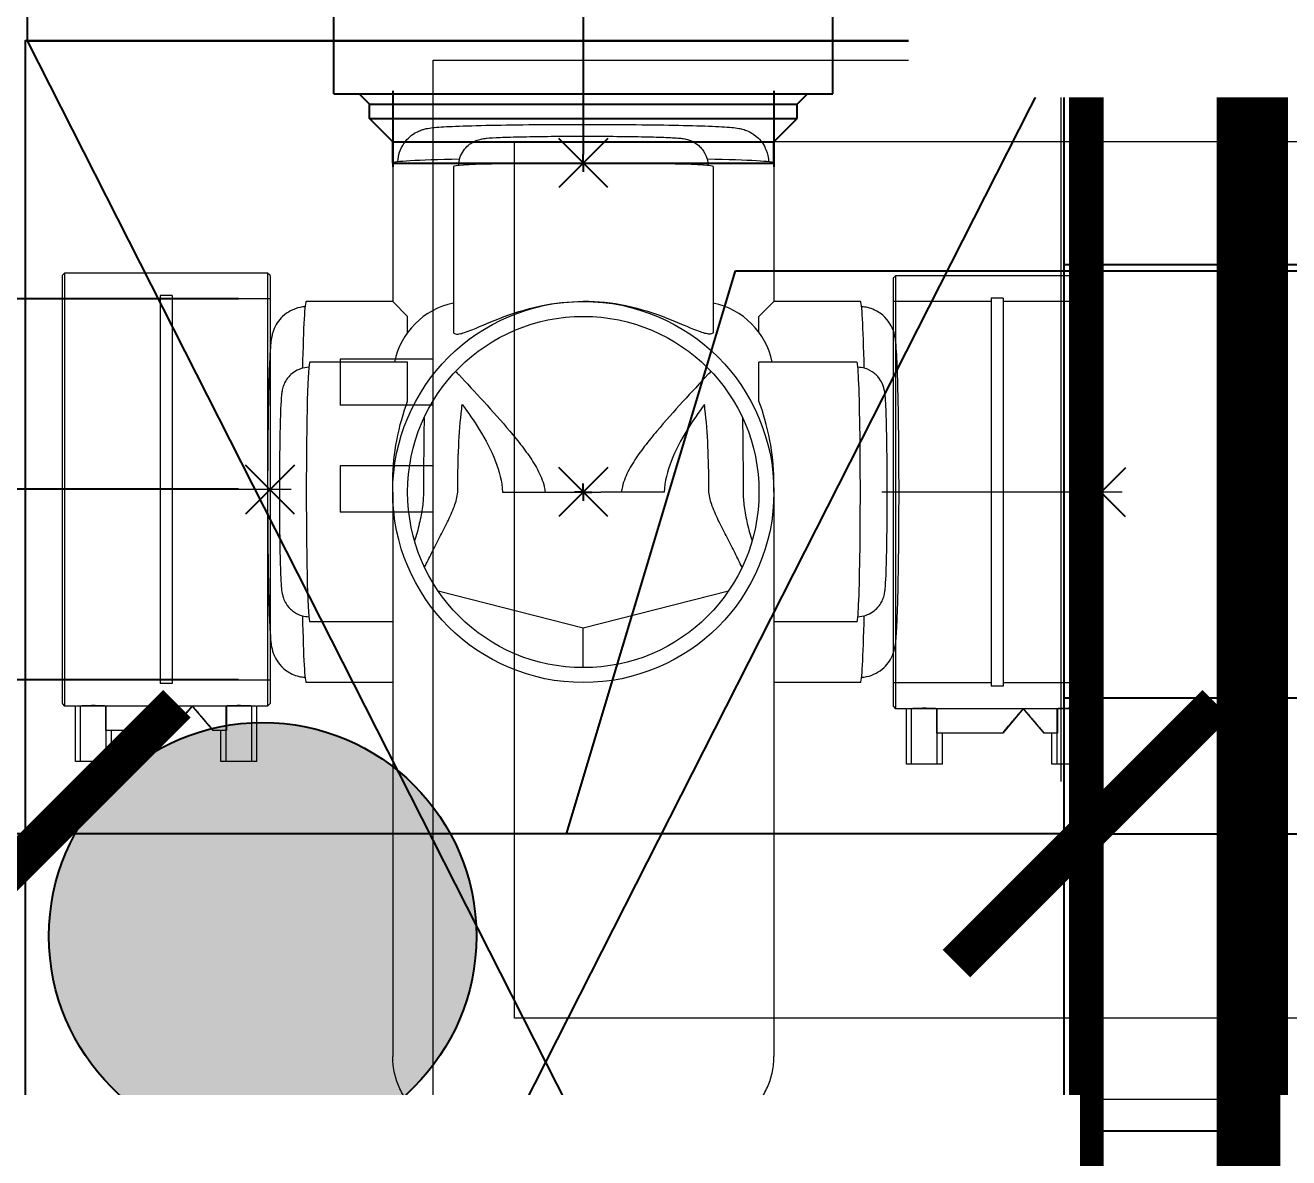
# Model space of a CAD drawing. Header units: millimetres. Extents: x 1135099 to 1230264, y -5736945 to -5695799.
# Drawn here: x 1212261.2 to 1212625.8, y -5707632.6 to -5707305.7 of the extents above; entities that cross this region are included whole.
import ezdxf

# ---------------------------------------------------------------- set-up
doc = ezdxf.new("R2010")
doc.units = ezdxf.units.MM
doc.header["$LTSCALE"] = 1000
doc.header["$MEASUREMENT"] = 0
for name, pattern in [('AUDIT_D_120904163729-0', [0]), ('T8(T9 IS SIMILAR) - DIMENSION & TEXTING$0$( Hidden )', [0.375, 0.25, -0.125]), ('T8(T9 IS SIMILAR) - DIMENSION & TEXTING$0$CENTERX2', [101.6, 63.5, -12.7, 12.7, -12.7]), ('T8(T9 IS SIMILAR) - DIMENSION & TEXTING$0$HIDDEN', [0.375, 0.25, -0.125]), ('T8(T9 IS SIMILAR) - DIMENSION & TEXTING$0$T8 - TYPICAL FLOOR CORE$0$( Hidden )', [0.375, 0.25, -0.125]), ('T8(T9 IS SIMILAR) - DIMENSION & TEXTING$1$AUDIT_D_120904163729-0', [0]), ('T8(T9 IS SIMILAR)$0$$0$HIDDEN', [0.375, 0.25, -0.125]), ('T8(T9 IS SIMILAR)$0$HIDDEN', [0.375, 0.25, -0.125])]:
    doc.linetypes.add(name, pattern=pattern)
doc.layers.get('0').update_dxf_attribs({"linetype": 'AUDIT_D_120904163729-0'})
for name, color, linetype, lineweight in [('2BHK-A - BACK$0$A-ODU', 30, 'Continuous', 20), ('T8(T9 IS SIMILAR) - DIMENSION & TEXTING$0$Arbeitspunkt(DIN)', 8, 'Continuous', 25), ('T8(T9 IS SIMILAR)$0$D&W', 8, 'Continuous', 25), ('T8(T9 IS SIMILAR)$0$SCPL BEAM', 191, 'T8(T9 IS SIMILAR)$0$$0$HIDDEN', 13)]:
    doc.layers.add(name, color=color, linetype=linetype, lineweight=lineweight)
for name, color, linetype in [('2BHK-A - BACK$1$CUT-OUT', 49, 'Continuous'), ('T8(T9 IS SIMILAR) - DIMENSION & TEXTING$0$A-DIMENSIONS', 2, 'T8(T9 IS SIMILAR) - DIMENSION & TEXTING$0$HIDDEN'), ('T8(T9 IS SIMILAR) - DIMENSION & TEXTING$0$A-PLUMBING', 7, 'T8(T9 IS SIMILAR) - DIMENSION & TEXTING$1$AUDIT_D_120904163729-0'), ('T8(T9 IS SIMILAR) - DIMENSION & TEXTING$0$pl-110 dia soil pipe', 1, 'Continuous'), ('T8(T9 IS SIMILAR) - DIMENSION & TEXTING$0$pl-110 dia soil pipe1', 1, 'Continuous'), ('T8(T9 IS SIMILAR) - DIMENSION & TEXTING$0$U-TI-TEXT', 7, 'Continuous'), ('T8(T9 IS SIMILAR) - DIMENSION & TEXTING$0$U-TI-WS', 5, 'Continuous')]:
    doc.layers.add(name, color=color, linetype=linetype)
doc.layers.add('T8(T9 IS SIMILAR) - DIMENSION & TEXTING$0$GEB-BEZUG', color=2, linetype='Continuous', lineweight=25, true_color=0xffff00)
doc.layers.add('T8(T9 IS SIMILAR) - DIMENSION & TEXTING$0$U-IPD-ODU SERVICE LEDGE', color=7, linetype='Continuous', lineweight=30, true_color=0xe6ac00)
doc.styles.add('T8(T9 IS SIMILAR) - DIMENSION & TEXTING$0$Romans 1', font='romans.shx', dxfattribs={"height": 100})
doc.dimstyles.new('T8(T9 IS SIMILAR) - DIMENSION & TEXTING$0$ALPINE S', dxfattribs={"dimscale": 0, "dimtxt": 100, "dimasz": 75, "dimexe": 0, "dimexo": 0, "dimgap": 75, "dimtad": 1, "dimdec": 0, "dimzin": 0, "dimdsep": 46, "dimtxsty": 'T8(T9 IS SIMILAR) - DIMENSION & TEXTING$0$Romans 1', "dimblk": 'T8(T9 IS SIMILAR) - DIMENSION & TEXTING$0$_ArchTick', "dimcen": 0.09, "dimclrd": 256, "dimclre": 256, "dimclrt": 7, "dimadec": 0, "dimazin": 0, "dimtfac": 1, "dimtdec": 0, "dimtofl": 0, "dimtmove": 1, "dimatfit": 0, "dimldrblk": 'T8(T9 IS SIMILAR) - DIMENSION & TEXTING$0$_Open90', "dimfxl": 1, "dimtolj": 1, "dimtzin": 0, "dimarcsym": 0})

# ---------------------------------------------------------------- blocks, each defined once
blk = doc.blocks.new('T8(T9 IS SIMILAR) - DIMENSION & TEXTING$0$Einfügepunkt')
at = {"layer": 'T8(T9 IS SIMILAR) - DIMENSION & TEXTING$0$GEB-BEZUG'}
for p, q in [((-7.07, -7.07), (7.07, 7.07)), ((-7.07, 7.07), (7.07, -7.07))]:
    blk.add_line(p, q, dxfattribs=at)
blk = doc.blocks.new('T8(T9 IS SIMILAR) - DIMENSION & TEXTING$0$367.771.16.1_A')
at = {"lineweight": 13, "ltscale": 25}
for p, q in [((3.8, 78.5), (3.8, 62.5)), ((3.8, 78.5), (14.2, 78.5)), ((5.3, 78.5), (5.3, 62.5)), ((12.7, 78.5), (12.7, 62.5)), ((14.2, 78.5), (14.2, 69.5)), ((45.8, 78.5), (45.8, 69.5)), ((45.8, 78.5), (56.2, 78.5)), ((47.3, 78.5), (47.3, 62.5)), ((54.7, 78.5), (54.7, 62.5)), ((56.2, 78.5), (56.2, 62.5)), ((12.6, 62.39), (12.6, 69.5)), ((12.6, 69.5), (16.49, 69.5)), ((22.45, 62.5), (16.57, 69.5)), ((22.45, 62.5), (28.32, 69.5)), ((28.41, 69.5), (47.4, 69.5)), ((47.4, 69.5), (47.4, 62.39)), ((0, 61.79), (0.71, 62.5)), ((0.71, 62.5), (3.8, 62.5)), ((0.71, -62.5), (0.71, 62.5)), ((5.3, 62.5), (12.7, 62.5)), ((22.45, 62.39), (12.6, 62.39)), ((22.45, 62.5), (22.45, 62.39)), ((47.4, 62.39), (22.45, 62.39)), ((47.3, 62.5), (54.7, 62.5)), ((56.2, 62.5), (59.29, 62.5)), ((60, 61.79), (59.29, 62.5)), ((59.29, -62.5), (59.29, 62.5)), ((0, -61.79), (0, 61.79)), ((60, -61.79), (60, 61.79)), ((0, 55), (28.3, 55)), ((28.3, 56), (31.7, 56)), ((28.3, -56), (28.3, 56)), ((31.7, -56), (31.7, 56)), ((31.7, 55), (60, 55)), ((-6.08, -0.06), (11.58, -0.06)), ((11.58, -0.06), (53.35, -0.06)), ((53.35, -0.06), (63.29, -0.06)), ((0, -55), (28.3, -55)), ((28.3, -56), (31.7, -56)), ((31.7, -55), (60, -55)), ((0, -61.79), (0.71, -62.5)), ((60, -61.79), (59.29, -62.5)), ((0.71, -62.5), (59.29, -62.5))]:
    blk.add_line(p, q, dxfattribs=at)
for points, weights in [([(22.45, 62.39), (19.63, 65.75), (16.49, 69.5)], [1, 1.00181632922, 1.00072644359]), ([(16.49, 69.5), (16.57, 69.5), (16.57, 69.5)], [1.01365125454, 1.01438848921, 1.01438848921]), ([(28.41, 69.5), (25.27, 65.75), (22.45, 62.39)], [1.00072644331, 1.00181632851, 1]), ([(28.32, 69.5), (28.32, 69.5), (28.41, 69.5)], [1.01438848921, 1.01438848921, 1.01365125454])]:
    blk.add_rational_spline(points, weights, degree=2, dxfattribs=at)
for points, knots in [([(12.6, 62.39), (12.15, 62.36), (11.6, 62.33), (10.35, 62.29), (9.65, 62.28), (8.35, 62.28), (7.65, 62.29), (6.37, 62.34), (5.78, 62.36), (4.86, 62.42), (4.46, 62.45), (3.93, 62.49), (3.8, 62.5), (3.8, 62.5)], [1.186254, 1.186254, 1.186254, 1.186254, 1.37182, 1.37182, 1.567794, 1.567794, 1.763769, 1.763769, 1.959743, 1.959743, 2.155717, 2.155717, 2.351692, 2.351692, 2.351692, 2.351692]), ([(5.3, 62.5), (5.3, 62.5), (5.39, 62.49), (5.77, 62.47), (6.06, 62.46), (6.71, 62.43), (7.13, 62.42), (8.04, 62.4), (8.54, 62.39), (9.46, 62.39), (9.96, 62.4), (10.87, 62.42), (11.29, 62.43), (11.94, 62.46), (12.23, 62.47), (12.61, 62.49), (12.7, 62.5), (12.7, 62.5)], [0.557636, 0.557636, 0.557636, 0.557636, 0.697045, 0.697045, 0.836454, 0.836454, 0.975863, 0.975863, 1.115272, 1.115272, 1.254681, 1.254681, 1.39409, 1.39409, 1.533499, 1.533499, 1.672909, 1.672909, 1.672909, 1.672909]), ([(47.3, 62.5), (47.3, 62.5), (47.39, 62.49), (47.77, 62.47), (48.06, 62.46), (48.71, 62.43), (49.13, 62.42), (50.04, 62.4), (50.54, 62.39), (51.46, 62.39), (51.96, 62.4), (52.87, 62.42), (53.29, 62.43), (53.94, 62.46), (54.23, 62.47), (54.61, 62.49), (54.7, 62.5), (54.7, 62.5)], [0.557636, 0.557636, 0.557636, 0.557636, 0.697045, 0.697045, 0.836454, 0.836454, 0.975863, 0.975863, 1.115272, 1.115272, 1.254681, 1.254681, 1.39409, 1.39409, 1.533499, 1.533499, 1.672909, 1.672909, 1.672909, 1.672909]), ([(56.2, 62.5), (56.2, 62.5), (56.07, 62.49), (55.54, 62.45), (55.14, 62.42), (54.22, 62.36), (53.63, 62.34), (52.35, 62.29), (51.65, 62.28), (50.35, 62.28), (49.65, 62.29), (48.4, 62.33), (47.85, 62.36), (47.4, 62.39)], [0.783897, 0.783897, 0.783897, 0.783897, 0.979871, 0.979871, 1.175845, 1.175845, 1.37182, 1.37182, 1.567794, 1.567794, 1.763769, 1.763769, 1.949335, 1.949335, 1.949335, 1.949335])]:
    blk.add_open_spline(points, degree=3, knots=knots, dxfattribs=at)
blk.add_blockref('T8(T9 IS SIMILAR) - DIMENSION & TEXTING$0$Einfügepunkt', (0, 0), dxfattribs=at)
blk = doc.blocks.new('T8(T9 IS SIMILAR) - DIMENSION & TEXTING$0$367.611.16.1_G')
at = {"lineweight": 13, "ltscale": 25}
for p, q in [((33.02, 184.92), (-33.02, 184.92)), ((-55, 134.4), (-55, 162.92)), ((55, 134.4), (55, 162.92)), ((-79.97, 55), (-55, 55)), ((55, 55), (79.97, 55)), ((0, 50.7), (0, 39.22)), ((-78.97, 37.5), (-55, 37.5)), ((0, 39.22), (-41.9, 28.54)), ((41.9, 28.54), (0, 39.22)), ((55, 37.5), (78.97, 37.5)), ((-55, 0), (-55, 13.4)), ((55, 0), (55, 13.4)), ((-55, 0), (-55, -3.44)), ((-23.32, 0), (-11.02, 0)), ((-11.02, 0), (-5.07, 0)), ((5.07, 0), (-5.07, 0)), ((11.02, 0), (5.07, 0)), ((23.32, 0), (11.02, 0)), ((55, 0), (55, -3.44)), ((-50.7, -26.23), (-50.7, -37.5)), ((50.7, -26.23), (50.7, -37.5)), ((-78.97, -37.5), (-50.7, -37.5)), ((50.7, -37.5), (78.97, -37.5)), ((-50.7, -46.07), (-50.7, -50.7)), ((-37.5, -93.97), (-37.5, -46.26)), ((37.5, -93.97), (37.5, -46.26)), ((50.7, -46.07), (50.7, -50.7)), ((-55, -55), (-50.7, -50.7)), ((55, -55), (50.7, -50.7)), ((-79.97, -55), (-55, -55)), ((-55, -94.97), (-55, -55)), ((55, -94.97), (55, -55)), ((55, -55), (79.97, -55))]:
    blk.add_line(p, q, dxfattribs=at)
for radius in [55, 50.7]:
    blk.add_circle((0, 0), radius, dxfattribs=at)
for centre, start, end in [((-33, -33), 191.8029, 258.1971), ((33, -33), 281.8029, 348.1971)]:
    blk.add_arc(centre, 22, start, end, dxfattribs=at)
for centre, major_axis, start_param, end_param in [((-79.97, 0), (0, 55), 0, 0.863889), ((79.97, 0), (0, 55), 5.419296, 6.283185), ((-78.97, 0), (0, 37.5), 0, 3.141593), ((78.97, 0), (0, 37.5), 3.141593, 6.283185), ((-89.97, 0), (0, -43.5), 4.259196, 5.165582), ((89.97, 0), (0, -43.5), 1.117603, 2.023989), ((-79.97, 0), (0, -55), 5.419296, 6.283185), ((79.97, 0), (0, -55), 0, 0.863889), ((0, -93.97), (37.5, 0), 3.141593, 6.283185), ((0, -94.97), (-55, 0), 0, 0.863889), ((0, -94.97), (55, 0), 5.419296, 6.283185)]:
    blk.add_ellipse(centre, major_axis=major_axis, ratio=0.026177, start_param=start_param, end_param=end_param, dxfattribs=at)
for points, knots in [([(-33.02, 184.92), (-34.37, 184.92), (-35.86, 184.79), (-38.76, 184.21), (-40.17, 183.77), (-42.68, 182.73), (-44, 182.04), (-46.46, 180.4), (-47.6, 179.44), (-49.52, 177.52), (-50.47, 176.38), (-52.12, 173.92), (-52.81, 172.6), (-53.85, 170.09), (-54.29, 168.67), (-54.87, 165.76), (-55, 164.28), (-55, 162.92)], [0, 0, 0, 0, 0.406818, 0.406818, 0.813635, 0.813635, 1.220616, 1.220616, 1.627596, 1.627596, 2.034802, 2.034802, 2.442009, 2.442009, 2.84946, 2.84946, 3.256911, 3.256911, 3.256911, 3.256911]), ([(33.02, 184.92), (34.37, 184.92), (35.86, 184.79), (38.76, 184.21), (40.17, 183.77), (42.68, 182.73), (44, 182.04), (46.46, 180.4), (47.6, 179.44), (49.52, 177.52), (50.47, 176.38), (52.12, 173.92), (52.81, 172.6), (53.85, 170.09), (54.29, 168.67), (54.87, 165.76), (55, 164.28), (55, 162.92)], [0, 0, 0, 0, 0.406818, 0.406818, 0.813635, 0.813635, 1.220616, 1.220616, 1.627596, 1.627596, 2.034802, 2.034802, 2.442009, 2.442009, 2.84946, 2.84946, 3.256911, 3.256911, 3.256911, 3.256911]), ([(-80.31, 53.48), (-81.3, 53.42), (-82.26, 53.21), (-84.14, 52.55), (-85, 52.07), (-86.56, 50.95), (-87.15, 50.34), (-88.23, 49.06), (-88.57, 48.47), (-89.14, 47.4), (-89.31, 46.97), (-89.59, 46.18), (-89.68, 45.86), (-89.87, 45.14), (-89.93, 44.83), (-90.13, 43.71), (-90.19, 43.12), (-90.35, 41.27), (-90.44, 39.93), (-90.59, 36.64), (-90.66, 34.72), (-90.79, 30.34), (-90.85, 27.9), (-90.93, 23.28), (-90.97, 21.21), (-90.99, 19.05)], [0.001613, 0.001613, 0.001613, 0.001613, 0.009196, 0.009196, 0.018643, 0.018643, 0.031111, 0.031111, 0.049087, 0.049087, 0.071774, 0.071774, 0.099795, 0.099795, 0.146166, 0.146166, 0.28205, 0.28205, 0.505418, 0.505418, 0.728786, 0.728786, 0.952154, 0.952154, 1.117603, 1.117603, 1.117603, 1.117603]), ([(90.99, 19.05), (90.96, 21.96), (90.91, 24.72), (90.8, 29.81), (90.74, 32.13), (90.61, 36.23), (90.53, 38.01), (90.37, 41.01), (90.29, 42.18), (90.1, 43.85), (90.05, 44.34), (89.78, 45.51), (89.71, 45.8), (89.45, 46.61), (89.28, 47.13), (88.51, 48.59), (88.07, 49.38), (86.66, 50.81), (86.21, 51.21), (84.74, 52.24), (83.52, 52.89), (81.46, 53.36), (80.89, 53.45), (80.31, 53.48)], [5.165582, 5.165582, 5.165582, 5.165582, 5.38895, 5.38895, 5.612318, 5.612318, 5.835686, 5.835686, 6.059055, 6.059055, 6.170739, 6.170739, 6.201336, 6.201336, 6.234064, 6.234064, 6.256757, 6.256757, 6.264717, 6.264717, 6.277115, 6.277115, 6.281572, 6.281572, 6.281572, 6.281572]), ([(-79.25, 36), (-80.01, 35.97), (-80.76, 35.83), (-82.24, 35.35), (-82.92, 34.99), (-84.17, 34.15), (-84.65, 33.67), (-85.53, 32.67), (-85.81, 32.2), (-86.3, 31.31), (-86.44, 30.96), (-86.66, 30.33), (-86.73, 30.09), (-86.87, 29.57), (-86.91, 29.35), (-87.03, 28.67), (-87.07, 28.34), (-87.22, 26.9), (-87.29, 25.68), (-87.43, 22.23), (-87.5, 19.97), (-87.6, 14.91), (-87.64, 12.17), (-87.69, 6.39), (-87.7, 3.36), (-87.71, -2.71), (-87.69, -5.75), (-87.65, -11.53), (-87.61, -14.28), (-87.51, -19.23), (-87.46, -21.43), (-87.32, -25.15), (-87.24, -26.58), (-87.09, -28.22), (-87.05, -28.61), (-86.88, -29.48), (-86.83, -29.73), (-86.64, -30.39), (-86.54, -30.77), (-86.01, -31.86), (-85.73, -32.45), (-84.71, -33.6), (-84.37, -33.94), (-83.27, -34.8), (-82.33, -35.37), (-80.53, -35.87), (-79.89, -35.97), (-79.25, -36)], [0.000899, 0.000899, 0.000899, 0.000899, 0.008412, 0.008412, 0.01768, 0.01768, 0.029795, 0.029795, 0.047646, 0.047646, 0.071641, 0.071641, 0.099967, 0.099967, 0.142707, 0.142707, 0.246472, 0.246472, 0.560632, 0.560632, 0.909663, 0.909663, 1.236409, 1.236409, 1.559555, 1.559555, 1.881947, 1.881947, 2.204981, 2.204981, 2.531201, 2.531201, 2.873379, 2.873379, 3.007486, 3.007486, 3.050386, 3.050386, 3.087101, 3.087101, 3.112166, 3.112166, 3.121001, 3.121001, 3.134362, 3.134362, 3.140694, 3.140694, 3.140694, 3.140694]), ([(79.25, -36), (80.01, -35.97), (80.76, -35.83), (82.24, -35.35), (82.92, -34.99), (84.17, -34.15), (84.65, -33.67), (85.53, -32.67), (85.81, -32.2), (86.3, -31.31), (86.44, -30.96), (86.66, -30.33), (86.73, -30.09), (86.87, -29.57), (86.91, -29.35), (87.03, -28.67), (87.07, -28.34), (87.22, -26.9), (87.29, -25.68), (87.43, -22.23), (87.5, -19.97), (87.6, -14.91), (87.64, -12.17), (87.69, -6.39), (87.7, -3.36), (87.71, 2.71), (87.69, 5.75), (87.65, 11.53), (87.61, 14.28), (87.51, 19.23), (87.46, 21.43), (87.32, 25.15), (87.24, 26.58), (87.09, 28.22), (87.05, 28.61), (86.88, 29.48), (86.83, 29.73), (86.64, 30.39), (86.54, 30.77), (86.01, 31.86), (85.73, 32.45), (84.71, 33.6), (84.37, 33.94), (83.27, 34.8), (82.33, 35.37), (80.53, 35.87), (79.89, 35.97), (79.25, 36)], [3.142492, 3.142492, 3.142492, 3.142492, 3.150004, 3.150004, 3.159273, 3.159273, 3.171388, 3.171388, 3.189239, 3.189239, 3.213233, 3.213233, 3.24156, 3.24156, 3.284299, 3.284299, 3.388065, 3.388065, 3.702224, 3.702224, 4.051256, 4.051256, 4.378002, 4.378002, 4.701148, 4.701148, 5.02354, 5.02354, 5.346574, 5.346574, 5.672794, 5.672794, 6.014972, 6.014972, 6.149079, 6.149079, 6.191979, 6.191979, 6.228693, 6.228693, 6.253758, 6.253758, 6.262593, 6.262593, 6.275954, 6.275954, 6.282286, 6.282286, 6.282286, 6.282286]), ([(-45.8, 21.74), (-45.16, 20.39), (-44.48, 19.02), (-43.04, 16.16), (-42.27, 14.66), (-40.73, 11.66), (-39.96, 10.16), (-38.49, 7.15), (-37.79, 5.64), (-36.74, 2.79), (-36.35, 1.45), (-36.23, 0)], [5.878046, 5.878046, 5.878046, 5.878046, 6.370465, 6.370465, 6.90278, 6.90278, 7.435096, 7.435096, 7.967411, 7.967411, 8.416504, 8.416504, 8.416504, 8.416504]), ([(45.8, 21.74), (45.16, 20.39), (44.48, 19.02), (43.04, 16.16), (42.27, 14.66), (40.73, 11.66), (39.96, 10.16), (38.49, 7.15), (37.79, 5.64), (36.74, 2.79), (36.35, 1.45), (36.23, 0)], [5.878046, 5.878046, 5.878046, 5.878046, 6.370465, 6.370465, 6.90278, 6.90278, 7.435096, 7.435096, 7.967411, 7.967411, 8.416504, 8.416504, 8.416504, 8.416504]), ([(-46.11, 0), (-46.14, 1.4), (-46.25, 2.8), (-46.64, 5.85), (-46.95, 7.5), (-47.73, 10.82), (-48.19, 12.49), (-48.69, 14.14)], [8.865622, 8.865622, 8.865622, 8.865622, 9.286029, 9.286029, 9.788391, 9.788391, 10.309593, 10.309593, 10.309593, 10.309593]), ([(46.11, 0), (46.14, 1.4), (46.25, 2.8), (46.64, 5.85), (46.95, 7.5), (47.73, 10.82), (48.19, 12.49), (48.69, 14.14)], [8.865622, 8.865622, 8.865622, 8.865622, 9.286029, 9.286029, 9.788391, 9.788391, 10.309593, 10.309593, 10.309593, 10.309593]), ([(-45.95, -21.44), (-45.96, -20.52), (-45.97, -19.6), (-46.07, -12.73), (-46.11, -6.4), (-46.11, 0)], [-2.224734, -2.224734, -2.224734, -2.224734, -1.919479, -1.919479, 0, 0, 0, 0]), ([(-36.86, -34.82), (-36.56, -34.5), (-36.26, -34.19), (-33.69, -31.47), (-31.23, -28.84), (-26.22, -23.35), (-23.65, -20.48), (-19.99, -16.11), (-18.8, -14.66), (-16.56, -11.72), (-15.5, -10.25), (-13.58, -7.23), (-12.73, -5.7), (-11.75, -3.25), (-11.47, -2.41), (-11.16, -1.03), (-11.07, -0.52), (-11.02, 0)], [30.345333, 30.345333, 30.345333, 30.345333, 30.50261, 30.50261, 31.697489, 31.697489, 32.892367, 32.892367, 33.489807, 33.489807, 34.087246, 34.087246, 34.684685, 34.684685, 34.983405, 34.983405, 35.149642, 35.149642, 35.149642, 35.149642]), ([(-36.23, 0), (-36.23, -3.95), (-36.17, -7.88), (-35.87, -15.55), (-35.64, -19.25), (-35.16, -23.62), (-35.05, -24.47), (-34.94, -25.26)], [-2.461895, -2.461895, -2.461895, -2.461895, -1.701505, -1.701505, -0.940038, -0.940038, -0.73883, -0.73883, -0.73883, -0.73883]), ([(-34.94, -25.26), (-33.26, -22.97), (-31.59, -20.57), (-28.21, -15.12), (-26.54, -12.05), (-24.23, -6.01), (-23.49, -3.08), (-23.32, 0)], [29.945633, 29.945633, 29.945633, 29.945633, 30.84659, 30.84659, 31.91404, 31.91404, 32.851815, 32.851815, 32.851815, 32.851815]), ([(36.86, -34.82), (36.56, -34.5), (36.26, -34.19), (33.69, -31.47), (31.23, -28.84), (26.22, -23.35), (23.65, -20.48), (19.99, -16.11), (18.8, -14.66), (16.56, -11.72), (15.5, -10.25), (13.58, -7.23), (12.73, -5.7), (11.75, -3.25), (11.47, -2.41), (11.16, -1.03), (11.07, -0.52), (11.02, 0)], [30.345333, 30.345333, 30.345333, 30.345333, 30.50261, 30.50261, 31.697489, 31.697489, 32.892367, 32.892367, 33.489807, 33.489807, 34.087246, 34.087246, 34.684685, 34.684685, 34.983405, 34.983405, 35.149642, 35.149642, 35.149642, 35.149642]), ([(34.94, -25.26), (33.26, -22.97), (31.59, -20.57), (28.21, -15.12), (26.54, -12.05), (24.23, -6.01), (23.49, -3.08), (23.32, 0)], [29.945633, 29.945633, 29.945633, 29.945633, 30.84659, 30.84659, 31.91404, 31.91404, 32.851815, 32.851815, 32.851815, 32.851815]), ([(36.23, 0), (36.23, -3.95), (36.17, -7.88), (35.87, -15.55), (35.64, -19.25), (35.16, -23.62), (35.05, -24.47), (34.94, -25.26)], [-2.461895, -2.461895, -2.461895, -2.461895, -1.701505, -1.701505, -0.940038, -0.940038, -0.73883, -0.73883, -0.73883, -0.73883]), ([(45.95, -21.44), (45.96, -20.52), (45.97, -19.6), (46.07, -12.73), (46.11, -6.4), (46.11, 0)], [-2.224734, -2.224734, -2.224734, -2.224734, -1.919479, -1.919479, 0, 0, 0, 0]), ([(-55, -3.44), (-55, -7.39), (-54.56, -11.24), (-53.05, -19.11), (-51.87, -22.96), (-50.7, -26.23)], [-2.721825, -2.721825, -2.721825, -2.721825, -1.530455, -1.530455, -0.121077, -0.121077, -0.121077, -0.121077]), ([(55, -3.44), (55, -7.39), (54.56, -11.24), (53.05, -19.11), (51.87, -22.96), (50.7, -26.23)], [-2.721825, -2.721825, -2.721825, -2.721825, -1.530455, -1.530455, -0.121077, -0.121077, -0.121077, -0.121077]), ([(-90.99, -19.05), (-90.96, -21.96), (-90.91, -24.72), (-90.8, -29.81), (-90.74, -32.13), (-90.61, -36.23), (-90.53, -38.01), (-90.37, -41.01), (-90.29, -42.18), (-90.1, -43.85), (-90.05, -44.34), (-89.78, -45.51), (-89.71, -45.8), (-89.45, -46.61), (-89.28, -47.13), (-88.51, -48.59), (-88.07, -49.38), (-86.66, -50.81), (-86.21, -51.21), (-84.74, -52.24), (-83.52, -52.89), (-81.46, -53.36), (-80.89, -53.45), (-80.31, -53.48)], [2.023989, 2.023989, 2.023989, 2.023989, 2.247358, 2.247358, 2.470726, 2.470726, 2.694094, 2.694094, 2.917462, 2.917462, 3.029146, 3.029146, 3.059743, 3.059743, 3.092472, 3.092472, 3.115165, 3.115165, 3.123124, 3.123124, 3.135522, 3.135522, 3.13998, 3.13998, 3.13998, 3.13998]), ([(80.31, -53.48), (81.3, -53.42), (82.26, -53.21), (84.14, -52.55), (85, -52.07), (86.56, -50.95), (87.15, -50.34), (88.23, -49.06), (88.57, -48.47), (89.14, -47.4), (89.31, -46.97), (89.59, -46.18), (89.68, -45.86), (89.87, -45.14), (89.93, -44.83), (90.13, -43.71), (90.19, -43.12), (90.35, -41.27), (90.44, -39.93), (90.59, -36.64), (90.66, -34.72), (90.79, -30.34), (90.85, -27.9), (90.93, -23.28), (90.97, -21.21), (90.99, -19.05)], [3.143206, 3.143206, 3.143206, 3.143206, 3.150789, 3.150789, 3.160235, 3.160235, 3.172704, 3.172704, 3.190679, 3.190679, 3.213367, 3.213367, 3.241388, 3.241388, 3.287759, 3.287759, 3.423643, 3.423643, 3.647011, 3.647011, 3.870379, 3.870379, 4.093747, 4.093747, 4.259196, 4.259196, 4.259196, 4.259196]), ([(-37.5, -46.26), (-37.5, -46.11), (-37.46, -45.98), (-37.19, -45.64), (-36.79, -45.54), (-36.16, -45.6)], [-1.014025, -1.014025, -1.014025, -1.014025, -0.710537, -0.710537, 0, 0, 0, 0]), ([(-36.16, -45.6), (-35.35, -45.67), (-34.2, -46.03), (-30.5, -47.47), (-27.59, -48.79), (-20.71, -51.46), (-16.67, -52.8), (-8.34, -54.54), (-4.22, -55), (0, -55)], [-5.004164, -5.004164, -5.004164, -5.004164, -4.084799, -4.084799, -2.692433, -2.692433, -1.264745, -1.264745, 0, 0, 0, 0]), ([(36.16, -45.6), (35.35, -45.67), (34.2, -46.03), (30.5, -47.47), (27.59, -48.79), (20.71, -51.46), (16.67, -52.8), (8.34, -54.54), (4.22, -55), (0, -55)], [-5.004164, -5.004164, -5.004164, -5.004164, -4.084799, -4.084799, -2.692433, -2.692433, -1.264745, -1.264745, 0, 0, 0, 0]), ([(37.5, -46.26), (37.5, -46.11), (37.46, -45.98), (37.19, -45.64), (36.79, -45.54), (36.16, -45.6)], [-1.014025, -1.014025, -1.014025, -1.014025, -0.710537, -0.710537, 0, 0, 0, 0]), ([(36, -94.24), (35.97, -95.01), (35.83, -95.76), (35.35, -97.24), (34.99, -97.92), (34.15, -99.16), (33.67, -99.64), (32.67, -100.53), (32.2, -100.81), (31.31, -101.29), (30.96, -101.43), (30.33, -101.66), (30.09, -101.73), (29.57, -101.86), (29.35, -101.91), (28.67, -102.03), (28.34, -102.07), (26.9, -102.22), (25.68, -102.28), (22.23, -102.43), (19.97, -102.49), (14.91, -102.59), (12.17, -102.63), (6.39, -102.69), (3.36, -102.7), (-2.71, -102.7), (-5.75, -102.69), (-11.53, -102.64), (-14.28, -102.6), (-19.23, -102.51), (-21.43, -102.45), (-25.15, -102.31), (-26.58, -102.24), (-28.22, -102.08), (-28.61, -102.05), (-29.48, -101.88), (-29.73, -101.83), (-30.39, -101.64), (-30.77, -101.53), (-31.86, -101.01), (-32.45, -100.72), (-33.6, -99.7), (-33.94, -99.37), (-34.8, -98.27), (-35.37, -97.33), (-35.87, -95.52), (-35.97, -94.89), (-36, -94.24)], [3.142492, 3.142492, 3.142492, 3.142492, 3.150004, 3.150004, 3.159273, 3.159273, 3.171388, 3.171388, 3.189239, 3.189239, 3.213233, 3.213233, 3.24156, 3.24156, 3.284299, 3.284299, 3.388065, 3.388065, 3.702224, 3.702224, 4.051256, 4.051256, 4.378002, 4.378002, 4.701148, 4.701148, 5.02354, 5.02354, 5.346574, 5.346574, 5.672794, 5.672794, 6.014972, 6.014972, 6.149079, 6.149079, 6.191979, 6.191979, 6.228693, 6.228693, 6.253758, 6.253758, 6.262593, 6.262593, 6.275954, 6.275954, 6.282286, 6.282286, 6.282286, 6.282286]), ([(53.49, -95.3), (53.46, -96.27), (53.29, -97.21), (52.69, -99.07), (52.23, -99.92), (51.18, -101.47), (50.59, -102.07), (49.35, -103.16), (48.77, -103.51), (47.71, -104.1), (47.28, -104.27), (46.5, -104.56), (46.18, -104.66), (45.48, -104.85), (45.17, -104.91), (44.13, -105.1), (43.6, -105.16), (41.4, -105.37), (39.45, -105.48), (34.07, -105.69), (30.61, -105.79), (22.84, -105.95), (18.59, -106.01), (9.64, -106.08), (4.94, -106.11), (-4.46, -106.11), (-9.16, -106.09), (-18.1, -106.01), (-22.34, -105.95), (-29.97, -105.81), (-33.34, -105.71), (-39, -105.5), (-41.17, -105.39), (-43.57, -105.16), (-44.13, -105.11), (-45.36, -104.87), (-45.74, -104.8), (-46.82, -104.45), (-47.33, -104.29), (-48.76, -103.52), (-49.52, -103.1), (-51.25, -101.38), (-52.13, -100.32), (-53.17, -97.72), (-53.45, -96.53), (-53.49, -95.3)], [3.142466, 3.142466, 3.142466, 3.142466, 3.150023, 3.150023, 3.159311, 3.159311, 3.171402, 3.171402, 3.18873, 3.18873, 3.210817, 3.210817, 3.237899, 3.237899, 3.281817, 3.281817, 3.403983, 3.403983, 3.718142, 3.718142, 4.059252, 4.059252, 4.38454, 4.38454, 4.707044, 4.707044, 5.028969, 5.028969, 5.35143, 5.35143, 5.676499, 5.676499, 6.01451, 6.01451, 6.148847, 6.148847, 6.201704, 6.201704, 6.234506, 6.234506, 6.256844, 6.256844, 6.272666, 6.272666, 6.282312, 6.282312, 6.282312, 6.282312])]:
    blk.add_open_spline(points, degree=3, knots=knots, dxfattribs=at)
for points in [[(-55, 13.4), (-55, 57.24), (-55, 90.56), (-55, 134.4)], [(55, 13.4), (55, 57.24), (55, 90.56), (55, 134.4)]]:
    blk.add_open_spline(points, degree=3, dxfattribs=at)
at = {"layer": 'T8(T9 IS SIMILAR) - DIMENSION & TEXTING$0$Arbeitspunkt(DIN)', "ltscale": 25}
for q in [(-2.5, 0), (0, 2.5), (0, -2.5), (2.5, 0)]:
    blk.add_line((0, 0), q, dxfattribs=at)
at = {"lineweight": 13, "ltscale": 25}
blk.add_blockref('T8(T9 IS SIMILAR) - DIMENSION & TEXTING$0$Einfügepunkt', (0, 0), dxfattribs=at)
blk = doc.blocks.new('T8(T9 IS SIMILAR) - DIMENSION & TEXTING$0$A$C79FE6463')
at = {"ltscale": 25}
for p, q in [((0, 53), (0, 55.5)), ((-66, 53), (66, 53)), ((0, 53), (0, 50.5)), ((0, 50.5), (0, 2.5)), ((-72, 20), (-72, 47)), ((72, 20), (72, 47)), ((72, 20), (-72, 20)), ((-61.7, 17), (-64.7, 20)), ((61.7, 17), (64.7, 20)), ((61.7, 17), (-61.7, 17)), ((-61.7, 12.87), (-61.7, 17)), ((61.7, 12.87), (61.7, 17)), ((61.7, 12.87), (-61.7, 12.87)), ((-55, 6.17), (-61.7, 12.87)), ((55, 6.17), (61.7, 12.87)), ((55, 6.17), (-55, 6.17)), ((-55, 0), (-55, 6.17)), ((55, 0), (55, 6.17)), ((55, 0), (-55, 0)), ((0, 0), (0, 2.5)), ((0, 0), (0, -2.5))]:
    blk.add_line(p, q, dxfattribs=at)
for centre, start, end in [((-66, 47), 90, 180), ((66, 47), 0, 90)]:
    blk.add_arc(centre, 6, start, end, dxfattribs=at)
blk.add_blockref('T8(T9 IS SIMILAR) - DIMENSION & TEXTING$0$Einfügepunkt', (0, 0.02), dxfattribs=at)
blk = doc.blocks.new('T8(T9 IS SIMILAR) - DIMENSION & TEXTING$0$_ArchTick')
at = {"color": 0, "linetype": 'ByBlock', "const_width": 0.15}
blk.add_lwpolyline([(-0.5, -0.5), (0.5, 0.5)], dxfattribs=at)
blk = doc.blocks.new('*D207')
at = {"layer": 'T8(T9 IS SIMILAR) - DIMENSION & TEXTING$0$U-TI-TEXT', "lineweight": -2, "transparency": 16777216}
for p, q in [((4965.14, 6334.96), (5013.89, 6497.46)), ((5013.89, 6497.46), (5421.03, 6497.46)), ((4815.14, 6334.96), (4740.14, 6334.96)), ((5115.14, 6334.96), (4815.14, 6334.96)), ((5115.14, 6334.96), (5190.14, 6334.96))]:
    blk.add_line(p, q, dxfattribs=at)
at = {"layer": 'T8(T9 IS SIMILAR) - DIMENSION & TEXTING$0$U-TI-TEXT', "linetype": 'T8(T9 IS SIMILAR) - DIMENSION & TEXTING$0$T8 - TYPICAL FLOOR CORE$0$( Hidden )', "lineweight": -2, "transparency": 16777216}
for p, q in [((4815.14, 6332.96), (4815.14, 6334.96)), ((5115.14, 6332.96), (5115.14, 6334.96))]:
    blk.add_line(p, q, dxfattribs=at)
at = {"layer": 'T8(T9 IS SIMILAR) - DIMENSION & TEXTING$0$U-TI-TEXT', "linetype": 'ByBlock', "lineweight": -2, "transparency": 16777216, "xscale": 75, "yscale": 75, "zscale": 75}
blk.add_blockref('T8(T9 IS SIMILAR) - DIMENSION & TEXTING$0$_ArchTick', (4815.14, 6334.96), dxfattribs=at)
at = {"layer": 'T8(T9 IS SIMILAR) - DIMENSION & TEXTING$0$U-TI-TEXT', "linetype": 'ByBlock', "lineweight": -2, "transparency": 16777216, "xscale": 75, "yscale": 75, "zscale": 75, "rotation": 180}
blk.add_blockref('T8(T9 IS SIMILAR) - DIMENSION & TEXTING$0$_ArchTick', (5115.14, 6334.96), dxfattribs=at)
at = {"layer": 'T8(T9 IS SIMILAR) - DIMENSION & TEXTING$0$U-TI-TEXT', "color": 7, "linetype": 'ByBlock', "transparency": 16777216, "insert": (5217.46, 6622.46), "char_height": 100, "attachment_point": 5, "style": 'T8(T9 IS SIMILAR) - DIMENSION & TEXTING$0$Romans 1', "bg_fill": 3, "box_fill_scale": 1.25, "bg_fill_color": 256, "bg_fill_true_color": 13158600, "bg_fill_transparency": 0}
blk.add_mtext('\\A1;300', dxfattribs=at)
blk = doc.blocks.new('T8(T9 IS SIMILAR) - DIMENSION & TEXTING$0$_Open90')
at = {"color": 0, "linetype": 'ByBlock', "lineweight": -2}
for p, q in [((-0.5, 0.5), (0, 0)), ((0, 0), (-1, 0)), ((0, 0), (-0.5, -0.5))]:
    blk.add_line(p, q, dxfattribs=at)
blk = doc.blocks.new('*D314')
at = {"layer": 'T8(T9 IS SIMILAR) - DIMENSION & TEXTING$0$A-DIMENSIONS', "linetype": 'T8(T9 IS SIMILAR) - DIMENSION & TEXTING$0$HIDDEN', "lineweight": -2, "transparency": 16777216}
for p, q in [((1212261.96, -5707850.31), (1212261.96, -5707814.53)), ((1212561.93, -5707850.31), (1212561.93, -5707814.53))]:
    blk.add_line(p, q, dxfattribs=at)
at = {"layer": 'T8(T9 IS SIMILAR) - DIMENSION & TEXTING$0$A-DIMENSIONS', "lineweight": -2, "transparency": 16777216}
blk.add_line((1212261.96, -5707814.53), (1212561.93, -5707814.53), dxfattribs=at)
at = {"layer": 'T8(T9 IS SIMILAR) - DIMENSION & TEXTING$0$A-DIMENSIONS', "linetype": 'ByBlock', "lineweight": -2, "transparency": 16777216, "xscale": 75, "yscale": 75, "zscale": 75, "rotation": 180}
blk.add_blockref('T8(T9 IS SIMILAR) - DIMENSION & TEXTING$0$_ArchTick', (1212261.96, -5707814.53), dxfattribs=at)
at = {"layer": 'T8(T9 IS SIMILAR) - DIMENSION & TEXTING$0$A-DIMENSIONS', "linetype": 'ByBlock', "lineweight": -2, "transparency": 16777216, "xscale": 75, "yscale": 75, "zscale": 75}
blk.add_blockref('T8(T9 IS SIMILAR) - DIMENSION & TEXTING$0$_ArchTick', (1212561.93, -5707814.53), dxfattribs=at)
at = {"layer": 'T8(T9 IS SIMILAR) - DIMENSION & TEXTING$0$A-DIMENSIONS', "color": 7, "linetype": 'ByBlock', "transparency": 16777216, "insert": (1212411.94, -5707689.53), "char_height": 100, "attachment_point": 5, "style": 'T8(T9 IS SIMILAR) - DIMENSION & TEXTING$0$Romans 1', "bg_fill": 3, "box_fill_scale": 1.25, "bg_fill_color": 256, "bg_fill_true_color": 13158600, "bg_fill_transparency": 0}
blk.add_mtext('\\A1;300', dxfattribs=at)
blk = doc.blocks.new('*D315')
at = {"layer": 'T8(T9 IS SIMILAR) - DIMENSION & TEXTING$0$A-DIMENSIONS', "linetype": 'T8(T9 IS SIMILAR) - DIMENSION & TEXTING$0$HIDDEN', "lineweight": -2, "transparency": 16777216}
for p, q in [((1212561.91, -5707850.31), (1212561.91, -5707814.53)), ((1212991.92, -5707850.86), (1212991.92, -5707814.53))]:
    blk.add_line(p, q, dxfattribs=at)
at = {"layer": 'T8(T9 IS SIMILAR) - DIMENSION & TEXTING$0$A-DIMENSIONS', "lineweight": -2, "transparency": 16777216}
blk.add_line((1212561.91, -5707814.53), (1212991.92, -5707814.53), dxfattribs=at)
at = {"layer": 'T8(T9 IS SIMILAR) - DIMENSION & TEXTING$0$A-DIMENSIONS', "linetype": 'ByBlock', "lineweight": -2, "transparency": 16777216, "xscale": 75, "yscale": 75, "zscale": 75, "rotation": 180}
blk.add_blockref('T8(T9 IS SIMILAR) - DIMENSION & TEXTING$0$_ArchTick', (1212561.91, -5707814.53), dxfattribs=at)
at = {"layer": 'T8(T9 IS SIMILAR) - DIMENSION & TEXTING$0$A-DIMENSIONS', "linetype": 'ByBlock', "lineweight": -2, "transparency": 16777216, "xscale": 75, "yscale": 75, "zscale": 75}
blk.add_blockref('T8(T9 IS SIMILAR) - DIMENSION & TEXTING$0$_ArchTick', (1212991.92, -5707814.53), dxfattribs=at)
at = {"layer": 'T8(T9 IS SIMILAR) - DIMENSION & TEXTING$0$A-DIMENSIONS', "color": 7, "linetype": 'ByBlock', "transparency": 16777216, "insert": (1212776.91, -5707689.53), "char_height": 100, "attachment_point": 5, "style": 'T8(T9 IS SIMILAR) - DIMENSION & TEXTING$0$Romans 1', "bg_fill": 3, "box_fill_scale": 1.25, "bg_fill_color": 256, "bg_fill_true_color": 13158600, "bg_fill_transparency": 0}
blk.add_mtext('\\A1;430', dxfattribs=at)
blk = doc.blocks.new('2BHK-A - BACK$0$odu1')
at = {"layer": '2BHK-A - BACK$0$A-ODU'}
for p, q in [((258.09, -900), (258.09, -926.84)), ((271.39, -900), (271.39, -926.84)), ((288.96, -900), (288.96, -926.84)), ((302.26, -900), (302.26, -926.84)), ((271.39, -926.84), (258.09, -926.84)), ((302.26, -926.84), (288.96, -926.84))]:
    blk.add_line(p, q, dxfattribs=at)
for points in [[(388.53, -900), (388.53, -55), (88.53, -55), (88.53, -900)], [(365.06, -876.53), (365.06, -78.47), (112, -78.47), (112, -876.53)]]:
    blk.add_lwpolyline(points, close=True, dxfattribs=at)
at = {"layer": '2BHK-A - BACK$0$A-ODU', "color": 3}
for points in [[(88.53, -742.74), (53.81, -742.74), (53.81, -719.26), (88.53, -719.26)], [(388.53, -742.74), (463.53, -742.74), (463.53, -719.26), (388.53, -719.26)]]:
    blk.add_lwpolyline(points, dxfattribs=at)
blk = doc.blocks.new('2BHK-A - BACK')
at = {"layer": '2BHK-A - BACK$1$CUT-OUT', "linetype": 'ByBlock'}
h = blk.add_hatch(dxfattribs=at)
h.set_pattern_fill('ANSI31', color=256, scale=1000, angle=135)
h.paths.add_polyline_path([(1199252.39, -5706799.42), (1200282.3, -5706799.42), (1200281.5, -5707310.47), (1199982.3, -5707310.47), (1199982.3, -5707940.04), (1199552.39, -5707940.04), (1199551.59, -5707310.47), (1199252.39, -5707310.47)])
at = {"layer": '2BHK-A - BACK$1$CUT-OUT', "elevation": 0.65}
for points in [[(1199252.39, -5706799.42), (1200282.3, -5706799.42), (1200281.5, -5707310.47), (1199982.3, -5707310.47), (1199982.3, -5707940.04), (1199552.39, -5707940.04), (1199551.59, -5707310.47), (1199252.39, -5707310.47)], [(1199982.28, -5707310.47), (1200282.08, -5707310.47), (1200282.08, -5707899.86), (1199982.28, -5707899.86)]]:
    blk.add_lwpolyline(points, close=True, dxfattribs=at)
at = {"layer": '2BHK-A - BACK$1$CUT-OUT', "elevation": 1.29}
for points in [[(1199982.3, -5707310.47), (1200281.41, -5707899.86)], [(1200281.5, -5707310.47), (1199982.38, -5707899.86)]]:
    blk.add_lwpolyline(points, dxfattribs=at)
at = {"layer": '2BHK-A - BACK$0$A-ODU', "rotation": 90.0000792536792}
blk.add_blockref('2BHK-A - BACK$0$odu1', (1199264.32, -5707704.54, -2.33), dxfattribs=at)
blk = doc.blocks.new('T8(T9 IS SIMILAR)')
at = {"layer": 'T8(T9 IS SIMILAR)$0$SCPL BEAM', "linetype": 'T8(T9 IS SIMILAR)$0$HIDDEN', "elevation": -0.24}
blk.add_lwpolyline([(1212561.53, -5706499.42), (1212991.43, -5706499.42), (1212991.43, -5707899.21), (1212561.53, -5707899.21)], close=True, dxfattribs=at)
at = {"layer": 'T8(T9 IS SIMILAR)$0$D&W', "linetype": 'ByBlock', "xscale": -1}
blk.add_blockref('2BHK-A - BACK', (2412544.59, 0), dxfattribs=at)
blk = doc.blocks.new('T8(T9 IS SIMILAR) - DIMENSION & TEXTING$0$A$C77D62699')
at = {"layer": 'T8(T9 IS SIMILAR) - DIMENSION & TEXTING$0$U-TI-WS'}
h = blk.add_hatch(color=256, dxfattribs=at)
h.dxf.hatch_style = 1
h.paths.add_polyline_path([(4939.09, 6305.38, 1), (4815.72, 6305.38, 1)])
at = {"layer": 'T8(T9 IS SIMILAR) - DIMENSION & TEXTING$0$pl-110 dia soil pipe1'}
for p, q in [((4914.94, 6549.33, 0.01), (4914.95, 6527.43, 0.01)), ((5024.94, 6549.33, 0.01), (5024.95, 6527.46, 0.01)), ((4870.4, 6489.38, 0.01), (3553.46, 6489.17, 0.01)), ((4870.4, 6379.37, 0.01), (3553.08, 6379.17, 0.01))]:
    blk.add_line(p, q, dxfattribs=at)
at = {"layer": 'T8(T9 IS SIMILAR) - DIMENSION & TEXTING$0$pl-110 dia soil pipe1', "color": 12, "linetype": 'T8(T9 IS SIMILAR) - DIMENSION & TEXTING$0$CENTERX2'}
blk.add_line((4870.4, 6434.37, 0.01), (3553.27, 6434.17, 0.01), dxfattribs=at)
at = {"layer": 'T8(T9 IS SIMILAR) - DIMENSION & TEXTING$0$U-IPD-ODU SERVICE LEDGE', "color": 1, "linetype": 'T8(T9 IS SIMILAR) - DIMENSION & TEXTING$0$( Hidden )', "ltscale": 0.75, "const_width": 10}
blk.add_lwpolyline([(5115.14, 7412.83), (5545.04, 7412.83), (5545.04, 5932.82), (5115.14, 5932.79), (5115.14, 7412.83), (5545.04, 5932.82), (5115.14, 5932.79), (5545.04, 7412.83)], dxfattribs=at)
at = {"layer": 'T8(T9 IS SIMILAR) - DIMENSION & TEXTING$0$U-TI-WS', "lineweight": 40, "ltscale": 0.01, "const_width": 20.53, "elevation": 0.72}
blk.add_lwpolyline([(4877.41, 6177.48), (5163.04, 6177.48), (5163.04, 7073.08), (3835.05, 7073.08), (3835.05, 6022.62)], dxfattribs=at)
at = {"layer": 'T8(T9 IS SIMILAR) - DIMENSION & TEXTING$0$U-TI-WS'}
blk.add_circle((4877.41, 6305.38, 0.72), 61.69, dxfattribs=at)
at = {"layer": 'T8(T9 IS SIMILAR) - DIMENSION & TEXTING$0$pl-110 dia soil pipe', "linetype": 'ByBlock', "xscale": -1.000020158935082, "yscale": 1.000020158935082, "zscale": 1.000020158935082}
blk.add_blockref('T8(T9 IS SIMILAR) - DIMENSION & TEXTING$0$A$C79FE6463', (4969.95, 6528.53, 0.01), dxfattribs=at)
at = {"layer": 'T8(T9 IS SIMILAR) - DIMENSION & TEXTING$0$pl-110 dia soil pipe', "linetype": 'ByBlock', "xscale": 1.000020158935082, "yscale": 1.000020158935082, "zscale": 1.000020158935082, "rotation": 180}
blk.add_blockref('T8(T9 IS SIMILAR) - DIMENSION & TEXTING$0$367.611.16.1_G', (4969.95, 6433.58, 0.01), dxfattribs=at)
at = {"layer": 'T8(T9 IS SIMILAR) - DIMENSION & TEXTING$0$pl-110 dia soil pipe', "ltscale": 0.1, "xscale": 1.000020158935082, "yscale": 1.000020158935082, "zscale": 1.000020158935082, "rotation": 180}
for p in [(4879.55, 6434.29, 0.01), (5119.38, 6433.52, 0.01)]:
    blk.add_blockref('T8(T9 IS SIMILAR) - DIMENSION & TEXTING$0$367.771.16.1_A', p, dxfattribs=at)
at = {"layer": 'T8(T9 IS SIMILAR) - DIMENSION & TEXTING$0$U-TI-TEXT', "linetype": 'ByBlock'}
dim = blk.add_linear_dim(base=(4815.14, 6334.96), p1=(5115.14, 5932.79), p2=(4815.14, 5932.79), dimstyle='T8(T9 IS SIMILAR) - DIMENSION & TEXTING$0$ALPINE S', override={"dimscale": 1, "dimfxl": 2, "dimfxlon": 1, "dimtfill": 1, "dimarcsym": 1}, dxfattribs=at)
dim.commit()
dim.dimension.update_dxf_attribs({"geometry": '*D207', "text_midpoint": (5088.89, 6622.46)})
blk = doc.blocks.new('T8(T9 IS SIMILAR) - DIMENSION & TEXTING')
at = {"layer": 'T8(T9 IS SIMILAR) - DIMENSION & TEXTING$0$A-PLUMBING', "linetype": 'ByBlock'}
blk.add_blockref('T8(T9 IS SIMILAR) - DIMENSION & TEXTING$0$A$C77D62699', (1207452.26, -5713874.03), dxfattribs=at)
at = {"layer": 'T8(T9 IS SIMILAR) - DIMENSION & TEXTING$0$A-DIMENSIONS', "linetype": 'ByBlock'}
dim = blk.add_linear_dim(base=(1212561.93, -5707814.53), p1=(1212261.96, -5707850.31), p2=(1212561.93, -5707850.31, 0.65), angle=180, dimstyle='T8(T9 IS SIMILAR) - DIMENSION & TEXTING$0$ALPINE S', override={"dimscale": 1, "dimfxl": 5, "dimtfill": 1, "dimarcsym": 1}, dxfattribs=at)
dim.commit()
dim.dimension.update_dxf_attribs({"geometry": '*D314', "text_midpoint": (1212411.94, -5707814.53), "dimtype": 128})
dim = blk.add_linear_dim(base=(1212991.92, -5707814.53), p1=(1212561.91, -5707850.31, 0.65), p2=(1212991.92, -5707850.86, 0.65), angle=180, dimstyle='T8(T9 IS SIMILAR) - DIMENSION & TEXTING$0$ALPINE S', override={"dimscale": 1, "dimfxl": 5, "dimtfill": 1, "dimarcsym": 1}, dxfattribs=at)
dim.commit()
dim.dimension.update_dxf_attribs({"geometry": '*D315', "text_midpoint": (1212776.91, -5707689.53)})

msp = doc.modelspace()

# ---------------------------------------------------------------- block references
at = {"linetype": 'ByBlock'}
msp.add_blockref('T8(T9 IS SIMILAR)', (-1.37, 0.21, -0.64), dxfattribs=at)

# ---------------------------------------------------------------- next in the draw order: block references
msp.add_blockref('T8(T9 IS SIMILAR) - DIMENSION & TEXTING', (0, 0), dxfattribs=at)

doc.saveas('drawing.dxf')
